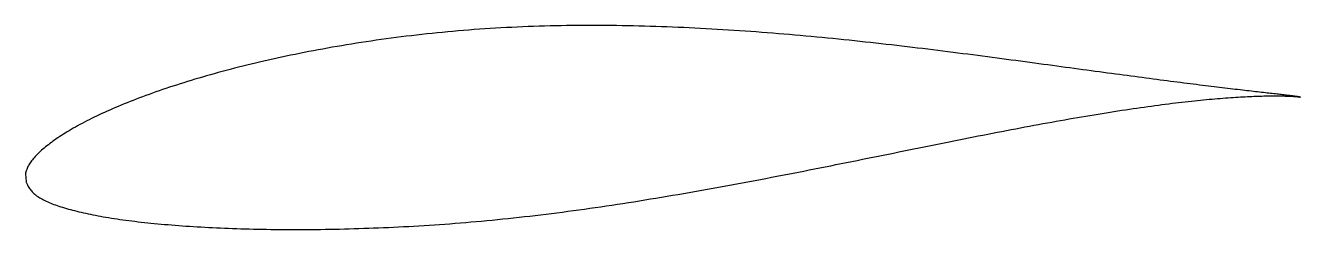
# Model space of a CAD drawing. Header units: metres. Extents: x -22.8 to 46.2, y -4.1 to 7.
import ezdxf

# ---------------------------------------------------------------- set-up
doc = ezdxf.new("R2010")
doc.units = ezdxf.units.M

msp = doc.modelspace()

# ---------------------------------------------------------------- linework, layer by layer
msp.add_lwpolyline([(46.222, 3.074), (46.221, 3.074), (46.217, 3.075), (46.21, 3.076), (46.201, 3.078), (46.189, 3.081), (46.174, 3.083), (46.157, 3.086), (46.137, 3.089), (46.114, 3.093), (46.089, 3.097), (46.061, 3.101), (46.03, 3.105), (45.997, 3.11), (45.961, 3.115), (45.923, 3.12), (45.882, 3.125), (45.838, 3.131), (45.791, 3.137), (45.742, 3.143), (45.691, 3.149), (45.637, 3.156), (45.58, 3.163), (45.52, 3.17), (45.458, 3.177), (45.394, 3.185), (45.326, 3.193), (45.256, 3.201), (45.184, 3.209), (45.109, 3.218), (45.031, 3.227), (44.951, 3.236), (44.869, 3.246), (44.783, 3.255), (44.696, 3.265), (44.605, 3.276), (44.512, 3.286), (44.417, 3.297), (44.319, 3.308), (44.219, 3.32), (44.116, 3.331), (44.01, 3.343), (43.902, 3.356), (43.792, 3.369), (43.679, 3.381), (43.564, 3.395), (43.446, 3.408), (43.325, 3.422), (43.203, 3.436), (43.078, 3.451), (42.95, 3.466), (42.82, 3.481), (42.688, 3.497), (42.553, 3.513), (42.416, 3.529), (42.276, 3.545), (42.134, 3.562), (41.99, 3.58), (41.843, 3.597), (41.694, 3.615), (41.543, 3.634), (41.39, 3.652), (41.234, 3.672), (41.076, 3.691), (40.915, 3.711), (40.753, 3.731), (40.588, 3.752), (40.42, 3.773), (40.251, 3.794), (40.079, 3.816), (39.906, 3.838), (39.73, 3.86), (39.551, 3.883), (39.371, 3.906), (39.189, 3.93), (39.004, 3.953), (38.817, 3.978), (38.629, 4.002), (38.438, 4.027), (38.245, 4.052), (38.05, 4.078), (37.853, 4.104), (37.653, 4.13), (37.452, 4.157), (37.249, 4.184), (37.044, 4.211), (36.837, 4.239), (36.628, 4.267), (36.417, 4.295), (36.204, 4.323), (35.989, 4.352), (35.773, 4.381), (35.554, 4.411), (35.334, 4.441), (35.112, 4.471), (34.888, 4.501), (34.662, 4.531), (34.434, 4.562), (34.205, 4.593), (33.974, 4.625), (33.741, 4.656), (33.506, 4.688), (33.27, 4.72), (33.032, 4.753), (32.792, 4.785), (32.551, 4.818), (32.308, 4.851), (32.064, 4.884), (31.818, 4.918), (31.57, 4.951), (31.321, 4.984), (31.07, 5.018), (30.818, 5.052), (30.564, 5.086), (30.309, 5.12), (30.053, 5.154), (29.795, 5.189), (29.535, 5.223), (29.275, 5.257), (29.013, 5.292), (28.749, 5.326), (28.484, 5.361), (28.218, 5.395), (27.951, 5.429), (27.682, 5.464), (27.412, 5.498), (27.141, 5.532), (26.869, 5.567), (26.596, 5.601), (26.321, 5.635), (26.045, 5.669), (25.768, 5.702), (25.491, 5.736), (25.212, 5.769), (24.932, 5.803), (24.651, 5.836), (24.368, 5.869), (24.086, 5.901), (23.802, 5.934), (23.517, 5.966), (23.231, 5.998), (22.944, 6.03), (22.657, 6.061), (22.368, 6.092), (22.079, 6.123), (21.789, 6.153), (21.498, 6.184), (21.207, 6.214), (20.915, 6.243), (20.622, 6.272), (20.328, 6.3), (20.034, 6.329), (19.739, 6.356), (19.444, 6.383), (19.147, 6.41), (18.851, 6.436), (18.554, 6.462), (18.256, 6.487), (17.958, 6.512), (17.659, 6.536), (17.36, 6.56), (17.061, 6.583), (16.761, 6.605), (16.46, 6.627), (16.16, 6.649), (15.859, 6.669), (15.557, 6.689), (15.256, 6.709), (14.954, 6.727), (14.652, 6.746), (14.35, 6.763), (14.047, 6.78), (13.745, 6.796), (13.442, 6.812), (13.139, 6.827), (12.836, 6.84), (12.533, 6.854), (12.23, 6.866), (11.927, 6.878), (11.624, 6.889), (11.321, 6.899), (11.018, 6.909), (10.715, 6.917), (10.412, 6.925), (10.11, 6.932), (9.807, 6.938), (9.505, 6.944), (9.203, 6.948), (8.901, 6.952), (8.599, 6.954), (8.298, 6.956), (7.997, 6.957), (7.696, 6.957), (7.395, 6.956), (7.095, 6.954), (6.795, 6.951), (6.496, 6.947), (6.197, 6.942), (5.899, 6.937), (5.601, 6.93), (5.303, 6.922), (5.006, 6.913), (4.71, 6.904), (4.414, 6.893), (4.119, 6.881), (3.824, 6.869), (3.53, 6.855), (3.237, 6.84), (2.944, 6.824), (2.652, 6.807), (2.361, 6.79), (2.071, 6.771), (1.781, 6.751), (1.492, 6.73), (1.204, 6.709), (0.917, 6.686), (0.631, 6.662), (0.345, 6.637), (0.06, 6.611), (-0.223, 6.585), (-0.506, 6.557), (-0.788, 6.528), (-1.069, 6.498), (-1.348, 6.468), (-1.627, 6.436), (-1.905, 6.404), (-2.181, 6.37), (-2.457, 6.336), (-2.731, 6.301), (-3.005, 6.265), (-3.277, 6.228), (-3.548, 6.191), (-3.817, 6.153), (-4.086, 6.113), (-4.353, 6.073), (-4.619, 6.033), (-4.884, 5.991), (-5.148, 5.949), (-5.41, 5.906), (-5.671, 5.862), (-5.93, 5.818), (-6.189, 5.773), (-6.445, 5.727), (-6.701, 5.681), (-6.955, 5.635), (-7.207, 5.587), (-7.458, 5.539), (-7.708, 5.49), (-7.956, 5.441), (-8.203, 5.391), (-8.448, 5.341), (-8.691, 5.29), (-8.933, 5.238), (-9.174, 5.186), (-9.412, 5.133), (-9.65, 5.08), (-9.885, 5.026), (-10.119, 4.972), (-10.351, 4.917), (-10.581, 4.862), (-10.81, 4.806), (-11.037, 4.75), (-11.263, 4.693), (-11.486, 4.636), (-11.708, 4.578), (-11.928, 4.52), (-12.146, 4.462), (-12.362, 4.403), (-12.577, 4.343), (-12.789, 4.284), (-13, 4.224), (-13.209, 4.164), (-13.416, 4.103), (-13.621, 4.042), (-13.824, 3.981), (-14.025, 3.919), (-14.224, 3.857), (-14.421, 3.795), (-14.617, 3.732), (-14.81, 3.67), (-15.001, 3.607), (-15.19, 3.543), (-15.377, 3.48), (-15.562, 3.417), (-15.745, 3.353), (-15.926, 3.289), (-16.105, 3.224), (-16.281, 3.16), (-16.456, 3.095), (-16.628, 3.031), (-16.798, 2.966), (-16.966, 2.901), (-17.132, 2.836), (-17.296, 2.771), (-17.457, 2.705), (-17.616, 2.64), (-17.773, 2.574), (-17.928, 2.509), (-18.081, 2.443), (-18.231, 2.377), (-18.379, 2.311), (-18.524, 2.245), (-18.668, 2.18), (-18.809, 2.114), (-18.948, 2.048), (-19.084, 1.982), (-19.218, 1.915), (-19.35, 1.849), (-19.479, 1.783), (-19.606, 1.717), (-19.731, 1.651), (-19.853, 1.585), (-19.972, 1.519), (-20.09, 1.453), (-20.205, 1.388), (-20.317, 1.322), (-20.428, 1.257), (-20.535, 1.191), (-20.64, 1.126), (-20.743, 1.062), (-20.844, 0.998), (-20.942, 0.934), (-21.037, 0.87), (-21.13, 0.807), (-21.221, 0.744), (-21.309, 0.682), (-21.394, 0.62), (-21.477, 0.558), (-21.558, 0.497), (-21.636, 0.437), (-21.711, 0.376), (-21.784, 0.317), (-21.855, 0.257), (-21.923, 0.198), (-21.988, 0.14), (-22.051, 0.081), (-22.111, 0.023), (-22.169, -0.035), (-22.224, -0.092), (-22.277, -0.149), (-22.327, -0.205), (-22.374, -0.262), (-22.419, -0.317), (-22.461, -0.373), (-22.501, -0.428), (-22.538, -0.482), (-22.573, -0.536), (-22.605, -0.589), (-22.634, -0.641), (-22.661, -0.692), (-22.686, -0.742), (-22.707, -0.791), (-22.727, -0.839), (-22.743, -0.884), (-22.758, -0.927), (-22.77, -0.967), (-22.779, -1.003), (-22.786, -1.034), (-22.791, -1.058), (-22.794, -1.073), (-22.766, -1.514), (-22.765, -1.517), (-22.76, -1.528), (-22.752, -1.544), (-22.741, -1.569), (-22.727, -1.602), (-22.71, -1.641), (-22.69, -1.684), (-22.667, -1.729), (-22.642, -1.775), (-22.614, -1.822), (-22.583, -1.868), (-22.55, -1.915), (-22.514, -1.961), (-22.475, -2.006), (-22.434, -2.051), (-22.39, -2.095), (-22.344, -2.139), (-22.295, -2.182), (-22.244, -2.223), (-22.19, -2.265), (-22.133, -2.305), (-22.074, -2.345), (-22.013, -2.384), (-21.949, -2.422), (-21.882, -2.46), (-21.813, -2.497), (-21.741, -2.533), (-21.667, -2.568), (-21.59, -2.603), (-21.511, -2.637), (-21.429, -2.671), (-21.345, -2.704), (-21.258, -2.737), (-21.169, -2.769), (-21.077, -2.801), (-20.983, -2.833), (-20.886, -2.864), (-20.787, -2.895), (-20.685, -2.926), (-20.581, -2.956), (-20.474, -2.986), (-20.365, -3.016), (-20.253, -3.046), (-20.139, -3.075), (-20.023, -3.105), (-19.904, -3.134), (-19.783, -3.162), (-19.659, -3.191), (-19.533, -3.219), (-19.405, -3.247), (-19.274, -3.274), (-19.141, -3.301), (-19.005, -3.327), (-18.868, -3.354), (-18.727, -3.379), (-18.585, -3.405), (-18.44, -3.43), (-18.293, -3.454), (-18.144, -3.478), (-17.992, -3.501), (-17.838, -3.524), (-17.682, -3.547), (-17.524, -3.569), (-17.363, -3.591), (-17.201, -3.612), (-17.036, -3.633), (-16.869, -3.653), (-16.699, -3.673), (-16.528, -3.693), (-16.354, -3.712), (-16.178, -3.731), (-16.001, -3.749), (-15.821, -3.767), (-15.639, -3.784), (-15.454, -3.801), (-15.268, -3.818), (-15.08, -3.834), (-14.89, -3.85), (-14.697, -3.865), (-14.503, -3.88), (-14.307, -3.894), (-14.108, -3.908), (-13.908, -3.921), (-13.706, -3.935), (-13.502, -3.947), (-13.296, -3.959), (-13.088, -3.971), (-12.878, -3.982), (-12.666, -3.993), (-12.453, -4.003), (-12.238, -4.013), (-12.02, -4.022), (-11.801, -4.03), (-11.581, -4.039), (-11.358, -4.046), (-11.134, -4.054), (-10.908, -4.061), (-10.68, -4.067), (-10.451, -4.072), (-10.219, -4.077), (-9.987, -4.082), (-9.752, -4.086), (-9.516, -4.089), (-9.279, -4.092), (-9.039, -4.094), (-8.799, -4.096), (-8.556, -4.097), (-8.312, -4.098), (-8.067, -4.098), (-7.82, -4.097), (-7.572, -4.096), (-7.322, -4.094), (-7.071, -4.091), (-6.818, -4.088), (-6.564, -4.085), (-6.309, -4.081), (-6.052, -4.076), (-5.794, -4.07), (-5.534, -4.064), (-5.274, -4.057), (-5.012, -4.05), (-4.748, -4.042), (-4.484, -4.033), (-4.218, -4.024), (-3.951, -4.015), (-3.683, -4.004), (-3.414, -3.993), (-3.144, -3.981), (-2.872, -3.969), (-2.599, -3.955), (-2.326, -3.941), (-2.051, -3.926), (-1.775, -3.911), (-1.499, -3.895), (-1.221, -3.878), (-0.942, -3.86), (-0.663, -3.842), (-0.382, -3.822), (-0.101, -3.802), (0.181, -3.781), (0.465, -3.759), (0.748, -3.737), (1.033, -3.713), (1.319, -3.689), (1.605, -3.664), (1.892, -3.638), (2.18, -3.611), (2.468, -3.583), (2.757, -3.555), (3.047, -3.525), (3.337, -3.495), (3.628, -3.464), (3.92, -3.432), (4.212, -3.4), (4.505, -3.366), (4.798, -3.332), (5.092, -3.297), (5.386, -3.261), (5.68, -3.224), (5.975, -3.187), (6.271, -3.149), (6.567, -3.11), (6.863, -3.07), (7.159, -3.03), (7.456, -2.989), (7.753, -2.947), (8.051, -2.904), (8.349, -2.861), (8.646, -2.817), (8.945, -2.773), (9.243, -2.728), (9.541, -2.682), (9.84, -2.635), (10.139, -2.589), (10.438, -2.541), (10.736, -2.493), (11.036, -2.444), (11.334, -2.395), (11.634, -2.345), (11.933, -2.295), (12.231, -2.245), (12.53, -2.194), (12.829, -2.142), (13.128, -2.09), (13.427, -2.038), (13.725, -1.985), (14.023, -1.932), (14.322, -1.879), (14.62, -1.825), (14.917, -1.77), (15.215, -1.716), (15.512, -1.661), (15.809, -1.606), (16.105, -1.551), (16.402, -1.495), (16.698, -1.439), (16.993, -1.383), (17.288, -1.327), (17.583, -1.27), (17.877, -1.214), (18.171, -1.157), (18.464, -1.1), (18.757, -1.043), (19.049, -0.986), (19.341, -0.928), (19.632, -0.871), (19.922, -0.814), (20.212, -0.756), (20.501, -0.698), (20.79, -0.641), (21.078, -0.583), (21.365, -0.525), (21.651, -0.467), (21.937, -0.41), (22.222, -0.352), (22.506, -0.295), (22.789, -0.237), (23.072, -0.18), (23.353, -0.123), (23.634, -0.066), (23.914, -0.009), (24.193, 0.048), (24.471, 0.104), (24.748, 0.161), (25.024, 0.217), (25.299, 0.273), (25.573, 0.328), (25.846, 0.384), (26.118, 0.439), (26.389, 0.494), (26.659, 0.548), (26.928, 0.602), (27.196, 0.656), (27.462, 0.709), (27.727, 0.763), (27.991, 0.815), (28.254, 0.867), (28.516, 0.919), (28.776, 0.971), (29.035, 1.022), (29.293, 1.072), (29.55, 1.122), (29.805, 1.172), (30.059, 1.221), (30.311, 1.27), (30.562, 1.318), (30.812, 1.366), (31.06, 1.413), (31.307, 1.46), (31.552, 1.506), (31.796, 1.551), (32.039, 1.596), (32.279, 1.64), (32.519, 1.684), (32.757, 1.727), (32.993, 1.77), (33.227, 1.812), (33.461, 1.853), (33.692, 1.894), (33.922, 1.934), (34.15, 1.973), (34.376, 2.012), (34.601, 2.05), (34.824, 2.087), (35.046, 2.124), (35.265, 2.16), (35.483, 2.195), (35.699, 2.23), (35.914, 2.264), (36.126, 2.297), (36.337, 2.33), (36.546, 2.362), (36.753, 2.393), (36.958, 2.424), (37.161, 2.454), (37.362, 2.483), (37.562, 2.512), (37.759, 2.54), (37.955, 2.567), (38.148, 2.594), (38.34, 2.62), (38.53, 2.645), (38.717, 2.669), (38.903, 2.693), (39.086, 2.716), (39.268, 2.739), (39.447, 2.76), (39.625, 2.782), (39.8, 2.802), (39.973, 2.822), (40.144, 2.841), (40.313, 2.86), (40.48, 2.877), (40.645, 2.895), (40.807, 2.911), (40.967, 2.927), (41.125, 2.942), (41.281, 2.957), (41.435, 2.971), (41.586, 2.984), (41.736, 2.997), (41.882, 3.009), (42.027, 3.021), (42.17, 3.032), (42.31, 3.042), (42.447, 3.052), (42.583, 3.061), (42.716, 3.07), (42.847, 3.078), (42.975, 3.085), (43.101, 3.093), (43.225, 3.099), (43.346, 3.105), (43.465, 3.111), (43.582, 3.116), (43.696, 3.121), (43.808, 3.125), (43.917, 3.129), (44.024, 3.132), (44.129, 3.135), (44.231, 3.137), (44.33, 3.139), (44.427, 3.141), (44.522, 3.142), (44.614, 3.143), (44.704, 3.144), (44.791, 3.144), (44.875, 3.144), (44.957, 3.144), (45.037, 3.143), (45.114, 3.143), (45.189, 3.141), (45.26, 3.14), (45.33, 3.138), (45.397, 3.136), (45.461, 3.134), (45.523, 3.132), (45.582, 3.13), (45.638, 3.127), (45.692, 3.124), (45.744, 3.122), (45.793, 3.119), (45.839, 3.116), (45.882, 3.112), (45.923, 3.109), (45.962, 3.106), (45.998, 3.103), (46.031, 3.1), (46.061, 3.097), (46.089, 3.094), (46.114, 3.091), (46.137, 3.088), (46.157, 3.085), (46.174, 3.083), (46.189, 3.08), (46.201, 3.078), (46.21, 3.076), (46.217, 3.075), (46.221, 3.074), (46.222, 3.074)], close=True)

doc.saveas('drawing.dxf')
